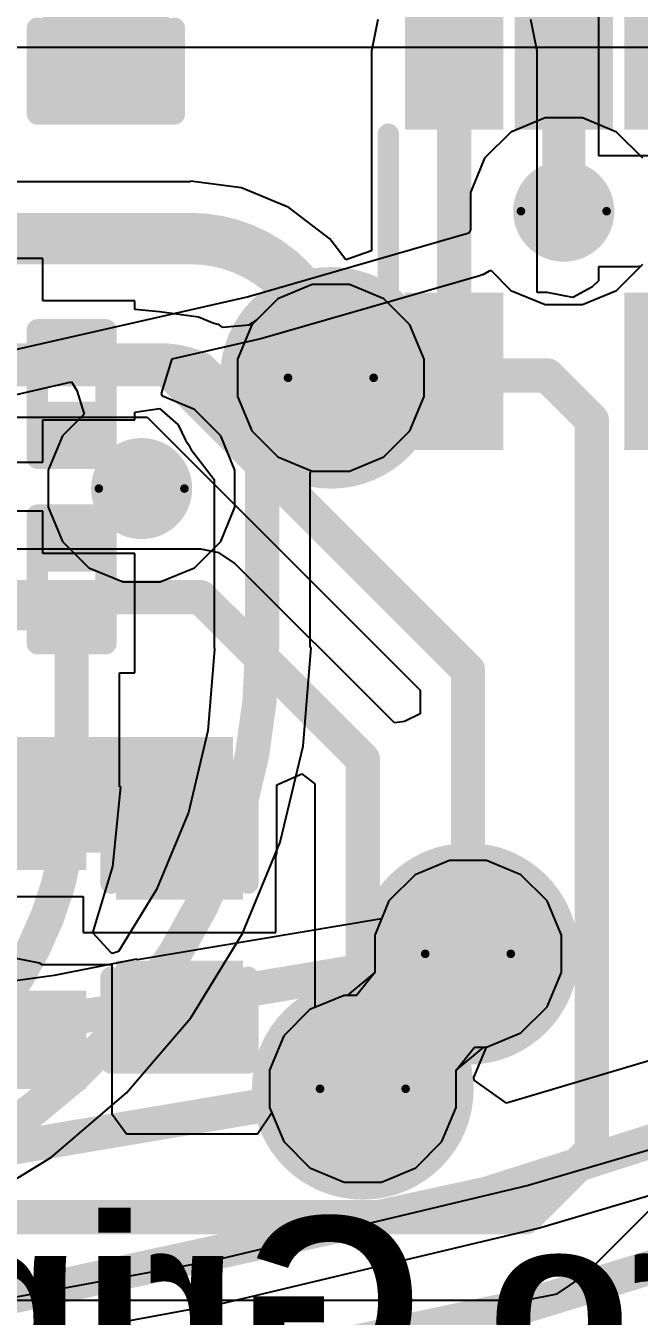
# Model space of a CAD drawing. Header units: inches. Extents: x -30 to 282, y -86 to 78.
# Drawn here: x 16.61 to 20.25, y -81.67 to -74.02 of the extents above; entities that cross this region are included whole.
import ezdxf

# ---------------------------------------------------------------- set-up
doc = ezdxf.new("R2010")
doc.units = ezdxf.units.IN
for name, color, linetype in [('Board Outline', 216, 'Continuous'), ('Bottom Layer', 5, 'Continuous'), ('Bottom Overlay', 54, 'Continuous'), ('Bottom Paste', 16, 'Continuous'), ('Bottom Solder', 6, 'Continuous'), ('Drill Drawing', 1, 'Continuous'), ('GND 01', 76, 'Continuous'), ('GND 02', 16, 'Continuous'), ('PWR', 156, 'Continuous'), ('SIG 01', 90, 'Continuous'), ('Top Layer', 1, 'Continuous'), ('Top Overlay', 2, 'Continuous'), ('Top Paste', 8, 'Continuous'), ('Top Solder', 216, 'Continuous'), ('Via Holes', 16, 'Continuous')]:
    doc.layers.add(name, color=color, linetype=linetype)
doc.styles.add('Arial_Bold', font='', dxfattribs={"height": 0.2})
doc.styles.get('Arial_Bold').set_extended_font_data('Arial', bold=True)

# ---------------------------------------------------------------- blocks, each defined once
blk = doc.blocks.new('SC_70_5_1')
at = {"layer": 'Top Layer'}
for points in [[(-1.315, 0.84), (-0.585, 0.84), (-0.585, 0.46), (-1.315, 0.46)], [(0.585, 0.84), (1.315, 0.84), (1.315, 0.46), (0.585, 0.46)], [(-1.315, 0.19), (-0.585, 0.19), (-0.585, -0.19), (-1.315, -0.19)], [(-1.315, -0.46), (-0.585, -0.46), (-0.585, -0.84), (-1.315, -0.84)], [(0.585, -0.46), (1.315, -0.46), (1.315, -0.84), (0.585, -0.84)]]:
    blk.add_hatch(color=1, dxfattribs=at).paths.add_polyline_path(points)
at = {"layer": 'Top Paste'}
for points in [[(-1.315, 0.84), (-0.585, 0.84), (-0.585, 0.46), (-1.315, 0.46)], [(0.585, 0.84), (1.315, 0.84), (1.315, 0.46), (0.585, 0.46)], [(-1.315, 0.19), (-0.585, 0.19), (-0.585, -0.19), (-1.315, -0.19)], [(-1.315, -0.46), (-0.585, -0.46), (-0.585, -0.84), (-1.315, -0.84)], [(0.585, -0.46), (1.315, -0.46), (1.315, -0.84), (0.585, -0.84)]]:
    blk.add_hatch(color=8, dxfattribs=at).paths.add_polyline_path(points)
at = {"layer": 'Top Solder'}
for points in [[(-1.4166, 0.9416), (-0.4834, 0.9416), (-0.4834, 0.3584), (-1.4166, 0.3584)], [(0.4834, 0.9416), (1.4166, 0.9416), (1.4166, 0.3584), (0.4834, 0.3584)], [(-1.4166, 0.2916), (-0.4834, 0.2916), (-0.4834, -0.2916), (-1.4166, -0.2916)], [(-1.4166, -0.3584), (-0.4834, -0.3584), (-0.4834, -0.9416), (-1.4166, -0.9416)], [(0.4834, -0.3584), (1.4166, -0.3584), (1.4166, -0.9416), (0.4834, -0.9416)]]:
    blk.add_hatch(color=216, dxfattribs=at).paths.add_polyline_path(points)
at = {"layer": 'Top Overlay', "const_width": 0.127}
for points in [[(0.4572, 1.0414), (-0.4572, 1.0414)], [(-1.5748, 0.5334), (-1.5748, 0.7874)], [(-1.4478, 0.6604), (-1.5748, 0.7874)], [(-1.5748, 0.5334), (-1.4478, 0.6604)], [(0.4572, -1.0414), (-0.4572, -1.0414)]]:
    blk.add_lwpolyline(points, dxfattribs=at)
at = {"layer": 'Top Overlay', "const_width": 0.0635}
for points in [[(-0.4889, 1.0414, 1), (-0.4254, 1.0414, 1)], [(0.4254, 1.0414, 1), (0.4889, 1.0414, 1)], [(-1.6065, 0.7874, 1), (-1.5431, 0.7874, 1)], [(-1.6065, 0.7874, 1), (-1.5431, 0.7874, 1)], [(-1.4795, 0.6604, 1), (-1.416, 0.6604, 1)], [(-1.4795, 0.6604, 1), (-1.416, 0.6604, 1)], [(-1.6066, 0.5334, 1), (-1.5431, 0.5334, 1)], [(-1.6066, 0.5334, 1), (-1.5431, 0.5334, 1)], [(-0.4889, -1.0414, 1), (-0.4254, -1.0414, 1)], [(0.4254, -1.0414, 1), (0.4889, -1.0414, 1)]]:
    blk.add_lwpolyline(points, format="xyb", close=True, dxfattribs=at)
blk = doc.blocks.new('DSN0603_2_B_58')
at = {"layer": 'Bottom Layer'}
for points in [[(-0.3, 0.12), (-0.1, 0.12), (-0.1, -0.12), (-0.3, -0.12)], [(0.1, 0.12), (0.3, 0.12), (0.3, -0.12), (0.1, -0.12)]]:
    blk.add_hatch(color=5, dxfattribs=at).paths.add_polyline_path(points)
at = {"layer": 'Bottom Paste'}
for points in [[(-0.3, 0.12), (-0.1, 0.12), (-0.1, -0.12), (-0.3, -0.12)], [(0.1, 0.12), (0.3, 0.12), (0.3, -0.12), (0.1, -0.12)]]:
    blk.add_hatch(color=16, dxfattribs=at).paths.add_polyline_path(points)
at = {"layer": 'Bottom Solder'}
for points in [[(-0.355, 0.175), (-0.045, 0.175), (-0.045, -0.175), (-0.355, -0.175)], [(0.045, 0.175), (0.355, 0.175), (0.355, -0.175), (0.045, -0.175)]]:
    blk.add_hatch(color=6, dxfattribs=at).paths.add_polyline_path(points)
at = {"layer": 'Bottom Overlay', "const_width": 0.127}
for points in [[(0.381, 0.2032), (-0.381, 0.2032)], [(-0.381, -0.2032), (-0.381, 0.2032)], [(0.381, -0.2032), (0.381, 0.2032)], [(0.381, -0.2032), (-0.381, -0.2032)]]:
    blk.add_lwpolyline(points, dxfattribs=at)
at = {"layer": 'Bottom Overlay', "const_width": 0.0635}
for points in [[(-0.4128, 0.2032, 1), (-0.3493, 0.2032, 1)], [(-0.4128, 0.2032, 1), (-0.3493, 0.2032, 1)], [(0.3492, 0.2032, 1), (0.4127, 0.2032, 1)], [(0.3492, 0.2032, 1), (0.4127, 0.2032, 1)], [(-0.4127, -0.2032, 1), (-0.3492, -0.2032, 1)], [(-0.4127, -0.2032, 1), (-0.3492, -0.2032, 1)], [(0.3493, -0.2032, 1), (0.4128, -0.2032, 1)], [(0.3493, -0.2032, 1), (0.4128, -0.2032, 1)]]:
    blk.add_lwpolyline(points, format="xyb", close=True, dxfattribs=at)
blk = doc.blocks.new('DSN0603_2_B_59')
at = {"layer": 'Bottom Layer'}
for points in [[(-0.3, 0.12), (-0.1, 0.12), (-0.1, -0.12), (-0.3, -0.12)], [(0.1, 0.12), (0.3, 0.12), (0.3, -0.12), (0.1, -0.12)]]:
    blk.add_hatch(color=5, dxfattribs=at).paths.add_polyline_path(points)
at = {"layer": 'Bottom Paste'}
for points in [[(-0.3, 0.12), (-0.1, 0.12), (-0.1, -0.12), (-0.3, -0.12)], [(0.1, 0.12), (0.3, 0.12), (0.3, -0.12), (0.1, -0.12)]]:
    blk.add_hatch(color=16, dxfattribs=at).paths.add_polyline_path(points)
at = {"layer": 'Bottom Solder'}
for points in [[(-0.355, 0.175), (-0.045, 0.175), (-0.045, -0.175), (-0.355, -0.175)], [(0.045, 0.175), (0.355, 0.175), (0.355, -0.175), (0.045, -0.175)]]:
    blk.add_hatch(color=6, dxfattribs=at).paths.add_polyline_path(points)
at = {"layer": 'Bottom Overlay', "const_width": 0.127}
for points in [[(-0.381, 0.2032), (0.381, 0.2032)], [(-0.381, 0.2032), (-0.381, -0.2032)], [(0.381, 0.2032), (0.381, -0.2032)], [(-0.381, -0.2032), (0.381, -0.2032)]]:
    blk.add_lwpolyline(points, dxfattribs=at)
at = {"layer": 'Bottom Overlay', "const_width": 0.0635}
for points in [[(-0.4128, 0.2032, 1), (-0.3493, 0.2032, 1)], [(-0.4128, 0.2032, 1), (-0.3493, 0.2032, 1)], [(0.3492, 0.2032, 1), (0.4127, 0.2032, 1)], [(0.3492, 0.2032, 1), (0.4127, 0.2032, 1)], [(-0.4127, -0.2032, 1), (-0.3492, -0.2032, 1)], [(-0.4127, -0.2032, 1), (-0.3492, -0.2032, 1)], [(0.3493, -0.2032, 1), (0.4128, -0.2032, 1)], [(0.3493, -0.2032, 1), (0.4128, -0.2032, 1)]]:
    blk.add_lwpolyline(points, format="xyb", close=True, dxfattribs=at)
blk = doc.blocks.new('SC_70_5_84')
at = {"layer": 'Top Layer'}
for points in [[(-1.315, 0.84), (-0.585, 0.84), (-0.585, 0.46), (-1.315, 0.46)], [(0.585, 0.84), (1.315, 0.84), (1.315, 0.46), (0.585, 0.46)], [(-1.315, 0.19), (-0.585, 0.19), (-0.585, -0.19), (-1.315, -0.19)], [(-1.315, -0.46), (-0.585, -0.46), (-0.585, -0.84), (-1.315, -0.84)], [(0.585, -0.46), (1.315, -0.46), (1.315, -0.84), (0.585, -0.84)]]:
    blk.add_hatch(color=1, dxfattribs=at).paths.add_polyline_path(points)
at = {"layer": 'Top Paste'}
for points in [[(-1.315, 0.84), (-0.585, 0.84), (-0.585, 0.46), (-1.315, 0.46)], [(0.585, 0.84), (1.315, 0.84), (1.315, 0.46), (0.585, 0.46)], [(-1.315, 0.19), (-0.585, 0.19), (-0.585, -0.19), (-1.315, -0.19)], [(-1.315, -0.46), (-0.585, -0.46), (-0.585, -0.84), (-1.315, -0.84)], [(0.585, -0.46), (1.315, -0.46), (1.315, -0.84), (0.585, -0.84)]]:
    blk.add_hatch(color=8, dxfattribs=at).paths.add_polyline_path(points)
at = {"layer": 'Top Solder'}
for points in [[(-1.4166, 0.9416), (-0.4834, 0.9416), (-0.4834, 0.3584), (-1.4166, 0.3584)], [(0.4834, 0.9416), (1.4166, 0.9416), (1.4166, 0.3584), (0.4834, 0.3584)], [(-1.4166, 0.2916), (-0.4834, 0.2916), (-0.4834, -0.2916), (-1.4166, -0.2916)], [(-1.4166, -0.3584), (-0.4834, -0.3584), (-0.4834, -0.9416), (-1.4166, -0.9416)], [(0.4834, -0.3584), (1.4166, -0.3584), (1.4166, -0.9416), (0.4834, -0.9416)]]:
    blk.add_hatch(color=216, dxfattribs=at).paths.add_polyline_path(points)
at = {"layer": 'Top Overlay', "const_width": 0.127}
for points in [[(-0.4572, 1.0414), (0.4572, 1.0414)], [(-1.5748, 0.5334), (-1.5748, 0.7874)], [(-1.5748, 0.7874), (-1.4478, 0.6604)], [(-1.5748, 0.5334), (-1.4478, 0.6604)], [(-0.4572, -1.0414), (0.4572, -1.0414)]]:
    blk.add_lwpolyline(points, dxfattribs=at)
at = {"layer": 'Top Overlay', "const_width": 0.0635}
for points in [[(-0.4889, 1.0414, 1), (-0.4254, 1.0414, 1)], [(0.4254, 1.0414, 1), (0.4889, 1.0414, 1)], [(-1.6065, 0.7874, 1), (-1.5431, 0.7874, 1)], [(-1.6065, 0.7874, 1), (-1.5431, 0.7874, 1)], [(-1.4795, 0.6604, 1), (-1.4161, 0.6604, 1)], [(-1.4795, 0.6604, 1), (-1.4161, 0.6604, 1)], [(-1.6065, 0.5334, 1), (-1.5431, 0.5334, 1)], [(-1.6065, 0.5334, 1), (-1.5431, 0.5334, 1)], [(-0.4889, -1.0414, 1), (-0.4254, -1.0414, 1)], [(0.4254, -1.0414, 1), (0.4889, -1.0414, 1)]]:
    blk.add_lwpolyline(points, format="xyb", close=True, dxfattribs=at)
blk = doc.blocks.new('C___0402_B_130')
at = {"layer": 'Bottom Layer'}
for points in [[(-0.2413, 0.3175), (-0.2413, -0.3175), (-0.6985, -0.3175), (-0.6985, 0.3175)], [(0.6985, 0.3175), (0.6985, -0.3175), (0.2413, -0.3175), (0.2413, 0.3175)]]:
    blk.add_hatch(color=5, dxfattribs=at).paths.add_polyline_path(points)
at = {"layer": 'Bottom Paste'}
for points in [[(-0.2413, 0.3175), (-0.2413, -0.3175), (-0.6985, -0.3175), (-0.6985, 0.3175)], [(0.6985, 0.3175), (0.6985, -0.3175), (0.2413, -0.3175), (0.2413, 0.3175)]]:
    blk.add_hatch(color=16, dxfattribs=at).paths.add_polyline_path(points)
at = {"layer": 'Bottom Solder'}
for points in [[(-0.1813, 0.3775), (-0.1813, -0.3775), (-0.7585, -0.3775), (-0.7585, 0.3775)], [(0.7585, 0.3775), (0.7585, -0.3775), (0.1813, -0.3775), (0.1813, 0.3775)]]:
    blk.add_hatch(color=6, dxfattribs=at).paths.add_polyline_path(points)
at = {"layer": 'Bottom Overlay', "const_width": 0.127}
for points in [[(-0.2794, 0.4064), (-0.7874, 0.4064)], [(-0.7874, 0.4064), (-0.7874, -0.4064)], [(0.2794, 0.4064), (0.7874, 0.4064)], [(0.7874, 0.4064), (0.7874, -0.4064)], [(-0.7874, -0.4064), (-0.2794, -0.4064)], [(0.7874, -0.4064), (0.2794, -0.4064)]]:
    blk.add_lwpolyline(points, dxfattribs=at)
at = {"layer": 'Bottom Overlay', "const_width": 0.0635}
for points in [[(-0.8191, 0.4064, 1), (-0.7556, 0.4064, 1)], [(-0.8191, 0.4064, 1), (-0.7556, 0.4064, 1)], [(-0.3111, 0.4064, 1), (-0.2476, 0.4064, 1)], [(0.2477, 0.4064, 1), (0.3111, 0.4064, 1)], [(0.7556, 0.4064, 1), (0.8191, 0.4064, 1)], [(0.7556, 0.4064, 1), (0.8191, 0.4064, 1)], [(-0.8191, -0.4064, 1), (-0.7556, -0.4064, 1)], [(-0.8191, -0.4064, 1), (-0.7556, -0.4064, 1)], [(-0.3111, -0.4064, 1), (-0.2477, -0.4064, 1)], [(0.2476, -0.4064, 1), (0.3111, -0.4064, 1)], [(0.7556, -0.4064, 1), (0.8191, -0.4064, 1)], [(0.7556, -0.4064, 1), (0.8191, -0.4064, 1)]]:
    blk.add_lwpolyline(points, format="xyb", close=True, dxfattribs=at)
blk = doc.blocks.new('C___0402_145')
at = {"layer": 'Top Layer'}
for points in [[(-0.6985, -0.3175), (-0.6985, 0.3175), (-0.2413, 0.3175), (-0.2413, -0.3175)], [(0.2413, -0.3175), (0.2413, 0.3175), (0.6985, 0.3175), (0.6985, -0.3175)]]:
    blk.add_hatch(color=1, dxfattribs=at).paths.add_polyline_path(points)
at = {"layer": 'Top Paste'}
for points in [[(-0.6985, -0.3175), (-0.6985, 0.3175), (-0.2413, 0.3175), (-0.2413, -0.3175)], [(0.2413, -0.3175), (0.2413, 0.3175), (0.6985, 0.3175), (0.6985, -0.3175)]]:
    blk.add_hatch(color=8, dxfattribs=at).paths.add_polyline_path(points)
at = {"layer": 'Top Solder'}
for points in [[(-0.7585, -0.3775), (-0.7585, 0.3775), (-0.1813, 0.3775), (-0.1813, -0.3775)], [(0.1813, -0.3775), (0.1813, 0.3775), (0.7585, 0.3775), (0.7585, -0.3775)]]:
    blk.add_hatch(color=216, dxfattribs=at).paths.add_polyline_path(points)
at = {"layer": 'Top Overlay', "const_width": 0.127}
for points in [[(-0.7874, -0.4064), (-0.7874, 0.4064)], [(-0.2794, 0.4064), (-0.7874, 0.4064)], [(0.7874, 0.4064), (0.2794, 0.4064)], [(0.7874, -0.4064), (0.7874, 0.4064)], [(-0.2794, -0.4064), (-0.7874, -0.4064)], [(0.7874, -0.4064), (0.2794, -0.4064)]]:
    blk.add_lwpolyline(points, dxfattribs=at)
at = {"layer": 'Top Overlay', "const_width": 0.0635}
for points in [[(-0.8191, 0.4064, 1), (-0.7556, 0.4064, 1)], [(-0.8191, 0.4064, 1), (-0.7556, 0.4064, 1)], [(-0.3111, 0.4064, 1), (-0.2477, 0.4064, 1)], [(0.2476, 0.4064, 1), (0.3111, 0.4064, 1)], [(0.7557, 0.4064, 1), (0.8192, 0.4064, 1)], [(0.7557, 0.4064, 1), (0.8192, 0.4064, 1)], [(-0.8192, -0.4064, 1), (-0.7557, -0.4064, 1)], [(-0.8192, -0.4064, 1), (-0.7557, -0.4064, 1)], [(-0.3111, -0.4064, 1), (-0.2476, -0.4064, 1)], [(0.2477, -0.4064, 1), (0.3111, -0.4064, 1)], [(0.7556, -0.4064, 1), (0.8191, -0.4064, 1)], [(0.7556, -0.4064, 1), (0.8191, -0.4064, 1)]]:
    blk.add_lwpolyline(points, format="xyb", close=True, dxfattribs=at)

msp = doc.modelspace()

# ---------------------------------------------------------------- hatches: boundary and pattern name
at = {"layer": 'Bottom Layer'}
h = msp.add_hatch(color=5, dxfattribs=at)
edge = h.paths.add_edge_path()
edge.add_arc((19.8063, -75.1153), 0.3, 0, 360)
h = msp.add_hatch(color=5, dxfattribs=at)
edge = h.paths.add_edge_path()
edge.add_arc((18.4238, -76.1042), 0.3, 0, 360)
h = msp.add_hatch(color=5, dxfattribs=at)
edge = h.paths.add_edge_path()
edge.add_arc((17.3007, -76.7615), 0.3, 0, 360)
h = msp.add_hatch(color=5, dxfattribs=at)
edge = h.paths.add_edge_path()
edge.add_arc((19.2379, -79.5228), 0.3, 0, 360)
h = msp.add_hatch(color=5, dxfattribs=at)
edge = h.paths.add_edge_path()
edge.add_arc((18.6137, -80.3237), 0.3, 0, 360)
at = {"layer": 'GND 01'}
h = msp.add_hatch(color=76, dxfattribs=at)
edge = h.paths.add_edge_path()
edge.add_arc((18.4238, -76.1042), 0.658, 0, 360)
h = msp.add_hatch(color=76, dxfattribs=at)
edge = h.paths.add_edge_path()
edge.add_arc((19.2379, -79.5228), 0.658, 0, 360)
h = msp.add_hatch(color=76, dxfattribs=at)
edge = h.paths.add_edge_path()
edge.add_arc((18.6137, -80.3237), 0.658, 0, 360)
at = {"layer": 'GND 02'}
h = msp.add_hatch(color=16, dxfattribs=at)
edge = h.paths.add_edge_path()
edge.add_arc((18.4238, -76.1042), 0.658, 0, 360)
h = msp.add_hatch(color=16, dxfattribs=at)
edge = h.paths.add_edge_path()
edge.add_arc((19.2379, -79.5228), 0.658, 0, 360)
h = msp.add_hatch(color=16, dxfattribs=at)
edge = h.paths.add_edge_path()
edge.add_arc((18.6137, -80.3237), 0.658, 0, 360)
at = {"layer": 'PWR'}
h = msp.add_hatch(color=156, dxfattribs=at)
edge = h.paths.add_edge_path()
edge.add_arc((19.8063, -75.1153), 0.3, 0, 360)
h = msp.add_hatch(color=156, dxfattribs=at)
edge = h.paths.add_edge_path()
edge.add_arc((18.4238, -76.1042), 0.3, 0, 360)
h = msp.add_hatch(color=156, dxfattribs=at)
edge = h.paths.add_edge_path()
edge.add_arc((17.3007, -76.7615), 0.3, 0, 360)
h = msp.add_hatch(color=156, dxfattribs=at)
edge = h.paths.add_edge_path()
edge.add_arc((19.2379, -79.5228), 0.3, 0, 360)
h = msp.add_hatch(color=156, dxfattribs=at)
edge = h.paths.add_edge_path()
edge.add_arc((18.6137, -80.3237), 0.3, 0, 360)
at = {"layer": 'SIG 01'}
h = msp.add_hatch(color=90, dxfattribs=at)
edge = h.paths.add_edge_path()
edge.add_arc((19.8063, -75.1153), 0.3, 0, 360)
h = msp.add_hatch(color=90, dxfattribs=at)
edge = h.paths.add_edge_path()
edge.add_arc((18.4238, -76.1042), 0.3, 0, 360)
h = msp.add_hatch(color=90, dxfattribs=at)
edge = h.paths.add_edge_path()
edge.add_arc((17.3007, -76.7615), 0.3, 0, 360)
h = msp.add_hatch(color=90, dxfattribs=at)
edge = h.paths.add_edge_path()
edge.add_arc((19.2379, -79.5228), 0.3, 0, 360)
h = msp.add_hatch(color=90, dxfattribs=at)
edge = h.paths.add_edge_path()
edge.add_arc((18.6137, -80.3237), 0.3, 0, 360)
at = {"layer": 'Top Layer'}
h = msp.add_hatch(color=1, dxfattribs=at)
edge = h.paths.add_edge_path()
edge.add_arc((19.8063, -75.1153), 0.3, 0, 360)
h = msp.add_hatch(color=1, dxfattribs=at)
edge = h.paths.add_edge_path()
edge.add_arc((18.4238, -76.1042), 0.3, 0, 360)
h = msp.add_hatch(color=1, dxfattribs=at)
edge = h.paths.add_edge_path()
edge.add_arc((17.3007, -76.7615), 0.3, 0, 360)
for points in [[(15.4139, -78.9129), (17.8433, -78.9129), (17.8433, -78.2353), (15.4139, -78.2353)], [(16.1415, -78.9228), (17.8433, -78.9228), (17.8433, -78.4925), (16.1415, -78.4925)]]:
    msp.add_hatch(color=1, dxfattribs=at).paths.add_polyline_path(points)
h = msp.add_hatch(color=1, dxfattribs=at)
edge = h.paths.add_edge_path()
edge.add_arc((19.2379, -79.5228), 0.3, 0, 360)
h = msp.add_hatch(color=1, dxfattribs=at)
edge = h.paths.add_edge_path()
edge.add_arc((18.6137, -80.3237), 0.3, 0, 360)
at = {"layer": 'Via Holes'}
h = msp.add_hatch(color=7, dxfattribs=at)
edge = h.paths.add_edge_path()
edge.add_arc((19.8063, -75.1153), 0.15, 0, 360)
h = msp.add_hatch(color=7, dxfattribs=at)
edge = h.paths.add_edge_path()
edge.add_arc((18.4238, -76.1042), 0.15, 0, 360)
h = msp.add_hatch(color=7, dxfattribs=at)
edge = h.paths.add_edge_path()
edge.add_arc((17.3007, -76.7615), 0.15, 0, 360)
h = msp.add_hatch(color=7, dxfattribs=at)
edge = h.paths.add_edge_path()
edge.add_arc((19.2379, -79.5228), 0.15, 0, 360)
h = msp.add_hatch(color=7, dxfattribs=at)
edge = h.paths.add_edge_path()
edge.add_arc((18.6137, -80.3237), 0.15, 0, 360)

# ---------------------------------------------------------------- linework, layer by layer
at = {"layer": 'Board Outline', "const_width": 0.254}
msp.add_lwpolyline([(37.4947, -16.4465, -2.502525), (-17.2929, -16.4465)], format="xyb", dxfattribs=at)
at = {"layer": 'Bottom Layer'}
for p, q in [((16.7148, -75.3964), (12.2068, -75.3964)), ((16.7148, -75.6464), (16.7148, -75.3964)), ((18.3136, -75.5502), (18.1099, -75.6345)), ((18.5339, -75.5502), (18.3136, -75.5502)), ((18.7376, -75.6345), (18.5339, -75.5502)), ((17.2595, -75.6464), (16.7148, -75.6464)), ((17.2595, -75.6995), (17.2595, -75.6464)), ((18.1099, -75.6345), (17.9801, -75.7643)), ((18.8934, -75.7903), (18.7376, -75.6345)), ((17.4062, -75.7133), (17.2595, -75.6995)), ((17.6382, -75.7438), (17.4062, -75.7133)), ((17.4062, -75.7133), (17.4062, -75.7133)), ((17.7296, -75.7817), (17.6382, -75.7438)), ((17.7568, -75.7871), (17.7296, -75.7817)), ((17.7607, -75.7897), (17.7568, -75.7871)), ((17.7832, -75.8047), (17.7607, -75.7897)), ((17.9377, -75.7917), (17.7832, -75.8047)), ((17.9801, -75.7643), (17.9377, -75.7917)), ((18.9777, -75.994), (18.8934, -75.7903)), ((18.9777, -76.2143), (18.9777, -75.994)), ((18.8934, -76.418), (18.9777, -76.2143)), ((16.7148, -76.6044), (16.7148, -76.3544)), ((16.7148, -76.3544), (17.2595, -76.3544)), ((17.2595, -76.3079), (17.4062, -76.2862)), ((17.2595, -76.3544), (17.2595, -76.3079)), ((17.4062, -76.2862), (17.5184, -76.3832)), ((17.5184, -76.3832), (17.5602, -76.4739)), ((18.7376, -76.5738), (18.8934, -76.418)), ((17.5602, -76.4739), (17.5791, -76.4998)), ((17.5791, -76.4998), (17.5933, -76.5286)), ((17.5933, -76.5286), (17.7306, -76.7067)), ((18.5339, -76.6581), (18.7376, -76.5738)), ((12.2068, -76.6044), (16.7148, -76.6044)), ((18.3003, -76.667), (18.3136, -76.6581)), ((18.3136, -76.6581), (18.5339, -76.6581)), ((17.7306, -76.7067), (17.7306, -77.705)), ((18.3003, -77.705), (18.3003, -76.667)), ((16.7148, -76.8965), (12.2068, -76.8965)), ((16.7148, -77.1465), (16.7148, -76.8965)), ((17.2595, -77.1465), (16.7148, -77.1465)), ((17.2595, -77.8545), (17.2595, -77.1465)), ((17.7324, -77.7141), (17.6941, -78.2002)), ((17.7306, -77.705), (17.7324, -77.7141)), ((18.2603, -78.2898), (18.3064, -77.705)), ((18.3064, -77.705), (18.3003, -77.705)), ((17.1703, -78.5308), (17.1703, -77.8545)), ((17.1703, -77.8545), (17.2595, -77.8545)), ((17.6941, -78.2002), (17.5782, -78.6831)), ((18.1234, -78.8603), (18.2603, -78.2898)), ((17.1299, -79.0048), (17.1766, -78.5308)), ((17.1766, -78.5308), (17.1703, -78.5308)), ((17.5782, -78.6831), (17.3881, -79.142)), ((17.8989, -79.4022), (18.1234, -78.8603)), ((17.0103, -79.399), (17.1299, -79.0048)), ((19.1277, -78.9688), (18.9241, -79.0532)), ((19.3481, -78.9688), (19.1277, -78.9688)), ((19.5517, -79.0532), (19.3481, -78.9688)), ((18.9241, -79.0532), (18.7682, -79.209)), ((19.7076, -79.209), (19.5517, -79.0532)), ((17.3881, -79.142), (17.1638, -79.5081)), ((18.7682, -79.209), (18.6839, -79.4126)), ((19.7919, -79.4126), (19.7076, -79.209)), ((17.1193, -79.5169), (17.0103, -79.399)), ((17.5924, -79.9024), (17.8989, -79.4022)), ((18.6839, -79.4126), (18.6839, -79.633)), ((19.7919, -79.633), (19.7919, -79.4126)), ((17.1272, -79.5204), (17.1193, -79.5169)), ((17.1638, -79.5081), (17.1272, -79.5204)), ((18.6839, -79.633), (18.5756, -79.7697)), ((19.7076, -79.8366), (19.7919, -79.633)), ((18.5035, -79.7697), (18.2999, -79.8541)), ((18.5756, -79.7697), (18.5035, -79.7697)), ((18.2999, -79.8541), (18.1441, -80.0099)), ((19.5517, -79.9925), (19.7076, -79.8366)), ((17.2114, -80.3485), (17.5924, -79.9024)), ((18.1441, -80.0099), (18.0597, -80.2135)), ((19.3481, -80.0768), (19.5517, -79.9925)), ((19.1677, -80.2135), (19.2761, -80.0768)), ((19.2761, -80.0768), (19.3481, -80.0768)), ((18.0597, -80.2135), (18.0597, -80.4339)), ((19.1677, -80.4339), (19.1677, -80.2135)), ((16.7653, -80.7295), (17.2114, -80.3485)), ((21.442, -80.3545), (19.5958, -80.8982)), ((18.0597, -80.4339), (18.1441, -80.6375)), ((19.0834, -80.6375), (19.1677, -80.4339)), ((18.1441, -80.6375), (18.2999, -80.7934)), ((18.9275, -80.7934), (19.0834, -80.6375)), ((19.6624, -81.1485), (21.5216, -80.601)), ((16.2651, -81.036), (16.7653, -80.7295)), ((18.2999, -80.7934), (18.5035, -80.8777)), ((18.7239, -80.8777), (18.9275, -80.7934)), ((19.5958, -80.8982), (17.7237, -81.3449)), ((18.5035, -80.8777), (18.7239, -80.8777)), ((17.7772, -81.5983), (19.6624, -81.1485)), ((17.7237, -81.3449), (15.8308, -81.6933)), ((15.8711, -81.9492), (17.7772, -81.5983))]:
    msp.add_line(p, q, dxfattribs=at)
at = {"layer": 'Bottom Layer', "const_width": 0.2032}
for points in [[(14.4608, -76.0004), (16.8855, -76.0004)], [(16.8855, -76.0004), (17.4062, -76.0004)], [(17.6478, -76.0503), (17.6781, -76.0807)], [(17.6781, -76.0807), (17.7052, -76.1077)], [(17.7052, -76.1077), (17.819, -76.3547)], [(17.819, -76.3547), (18.0155, -76.6096)], [(18.0155, -77.705), (18.0155, -76.6096)], [(14.4608, -77.5005), (16.8855, -77.5005)], [(16.8855, -78.5308), (16.8855, -77.5005)]]:
    msp.add_lwpolyline(points, dxfattribs=at)
at = {"layer": 'Bottom Layer', "const_width": 0.1016}
for points in [[(16.8347, -76.0004, 1), (16.9363, -76.0004, 1)], [(16.8347, -76.0004, 1), (16.9363, -76.0004, 1)], [(17.3554, -76.0004, 1), (17.457, -76.0004, 1)], [(17.3554, -76.0004, 1), (17.457, -76.0004, 1)], [(17.597, -76.0503, 1), (17.6986, -76.0503, 1)], [(17.597, -76.0503, 1), (17.6986, -76.0503, 1)], [(17.6273, -76.0807, 1), (17.7289, -76.0807, 1)], [(17.6273, -76.0807, 1), (17.7289, -76.0807, 1)], [(17.6273, -76.0807, 1), (17.7289, -76.0807, 1)], [(17.6273, -76.0807, 1), (17.7289, -76.0807, 1)], [(17.6544, -76.1077, 1), (17.756, -76.1077, 1)], [(17.6544, -76.1077, 1), (17.756, -76.1077, 1)], [(17.7682, -76.3547, 1), (17.8698, -76.3547, 1)], [(17.7682, -76.3547, 1), (17.8698, -76.3547, 1)], [(17.9647, -76.6096, 1), (18.0663, -76.6096, 1)], [(17.9647, -76.6096, 1), (18.0663, -76.6096, 1)], [(16.8347, -77.5005, 1), (16.9363, -77.5005, 1)], [(16.8347, -77.5005, 1), (16.9363, -77.5005, 1)], [(17.9647, -77.705, 1), (18.0663, -77.705, 1)], [(17.9647, -77.705, 1), (18.0663, -77.705, 1)], [(16.8347, -78.5308, 1), (16.9363, -78.5308, 1)], [(16.8347, -78.5308, 1), (16.9363, -78.5308, 1)]]:
    msp.add_lwpolyline(points, format="xyb", close=True, dxfattribs=at)
at = {"layer": 'Bottom Layer', "const_width": 0.2032}
for points in [[(17.4062, -76.0004, -0.102282), (17.6478, -76.0503)], [(17.6781, -76.0807, -0.000018), (17.6781, -76.0807)], [(18.0155, -77.705, -0.414214), (14.5679, -81.1525)], [(16.8855, -78.5308, -0.414214), (14.747, -80.6693)]]:
    msp.add_lwpolyline(points, format="xyb", dxfattribs=at)
at = {"layer": 'Drill Drawing'}
for points, const_width in [([(20.0603, -75.1153, 1), (19.5523, -75.1153, 1)], 0.0508), ([(19.5396, -75.1153, 1), (19.565, -75.1153, 1)], 0.0254), ([(20.0476, -75.1153, 1), (20.073, -75.1153, 1)], 0.0254), ([(18.6778, -76.1042, 1), (18.1698, -76.1042, 1)], 0.0508), ([(18.1571, -76.1042, 1), (18.1825, -76.1042, 1)], 0.0254), ([(18.6651, -76.1042, 1), (18.6905, -76.1042, 1)], 0.0254), ([(17.5547, -76.7615, 1), (17.0467, -76.7615, 1)], 0.0508), ([(17.034, -76.7615, 1), (17.0594, -76.7615, 1)], 0.0254), ([(17.542, -76.7615, 1), (17.5674, -76.7615, 1)], 0.0254), ([(19.4919, -79.5228, 1), (18.9839, -79.5228, 1)], 0.0508), ([(18.9712, -79.5228, 1), (18.9966, -79.5228, 1)], 0.0254), ([(19.4792, -79.5228, 1), (19.5046, -79.5228, 1)], 0.0254), ([(18.8677, -80.3237, 1), (18.3597, -80.3237, 1)], 0.0508), ([(18.347, -80.3237, 1), (18.3724, -80.3237, 1)], 0.0254), ([(18.855, -80.3237, 1), (18.8804, -80.3237, 1)], 0.0254)]:
    msp.add_lwpolyline(points, format="xyb", close=True, dxfattribs=dict(at, const_width=const_width))
at = {"layer": 'PWR'}
for p, q in [((19.6961, -74.5613), (19.4925, -74.6457)), ((19.9165, -74.5613), (19.6961, -74.5613)), ((20.1201, -74.6457), (19.9165, -74.5613)), ((19.4925, -74.6457), (19.3367, -74.8015)), ((20.276, -74.8015), (20.1201, -74.6457)), ((19.3367, -74.8015), (19.2523, -75.0051)), ((19.2523, -75.0051), (19.2523, -75.2255)), ((19.2424, -75.2461), (17.9356, -75.6226)), ((19.2523, -75.2255), (19.2424, -75.2461)), ((20.1201, -75.585), (20.276, -75.4291)), ((18.0073, -75.8714), (19.3141, -75.4949)), ((19.3141, -75.4949), (19.3207, -75.4915)), ((19.3207, -75.4915), (19.328, -75.4905)), ((19.328, -75.4905), (19.3654, -75.4685)), ((19.3654, -75.4685), (19.3724, -75.4648)), ((19.3724, -75.4648), (19.4925, -75.585)), ((19.4925, -75.585), (19.6961, -75.6693)), ((19.9165, -75.6693), (20.1201, -75.585)), ((17.9356, -75.6226), (16.2203, -76.0141)), ((19.6961, -75.6693), (19.9165, -75.6693)), ((17.4822, -75.9917), (17.9932, -75.8751)), ((17.9932, -75.8751), (17.9999, -75.872)), ((17.9999, -75.872), (18.0073, -75.8714)), ((17.4194, -76.1976), (17.4822, -75.9917)), ((16.2779, -76.2666), (16.8854, -76.1279)), ((16.8854, -76.1279), (16.9168, -76.1786)), ((16.9168, -76.1786), (16.9593, -76.3195)), ((17.4248, -76.2132), (17.4194, -76.1976)), ((17.6146, -76.2918), (17.4248, -76.2132)), ((16.9593, -76.3195), (16.8311, -76.4477)), ((17.7704, -76.4477), (17.6146, -76.2918)), ((16.8311, -76.4477), (16.7467, -76.6513)), ((17.8547, -76.6513), (17.7704, -76.4477)), ((16.7467, -76.6513), (16.7467, -76.8717)), ((17.8547, -76.8717), (17.8547, -76.6513)), ((16.7467, -76.8717), (16.8311, -77.0753)), ((17.7704, -77.0753), (17.8547, -76.8717)), ((16.8311, -77.0753), (16.9869, -77.2312)), ((17.6146, -77.2312), (17.7704, -77.0753)), ((16.9869, -77.2312), (17.1905, -77.3155)), ((17.4109, -77.3155), (17.6146, -77.2312)), ((17.1905, -77.3155), (17.4109, -77.3155)), ((19.1277, -78.9688), (18.9241, -79.0532)), ((19.3481, -78.9688), (19.1277, -78.9688)), ((19.5517, -79.0532), (19.3481, -78.9688)), ((18.9241, -79.0532), (18.7682, -79.209)), ((19.7076, -79.209), (19.5517, -79.0532)), ((18.7682, -79.209), (18.6839, -79.4126)), ((19.7919, -79.4126), (19.7076, -79.209)), ((18.6839, -79.4126), (18.6839, -79.633)), ((19.7919, -79.633), (19.7919, -79.4126)), ((18.6839, -79.633), (18.5206, -79.7697)), ((19.7076, -79.8366), (19.7919, -79.633)), ((18.5035, -79.7697), (18.2999, -79.8541)), ((18.5206, -79.7697), (18.5035, -79.7697)), ((18.2999, -79.8541), (18.1441, -80.0099)), ((19.5517, -79.9925), (19.7076, -79.8366)), ((18.1441, -80.0099), (18.0597, -80.2135)), ((19.3481, -80.0768), (19.5517, -79.9925)), ((19.1677, -80.2135), (19.331, -80.0768)), ((19.331, -80.0768), (19.3481, -80.0768)), ((18.0597, -80.2135), (18.0597, -80.4339)), ((19.1677, -80.4339), (19.1677, -80.2135)), ((18.0597, -80.4339), (18.1441, -80.6375)), ((19.0834, -80.6375), (19.1677, -80.4339)), ((18.1441, -80.6375), (18.2999, -80.7934)), ((18.9275, -80.7934), (19.0834, -80.6375)), ((18.2999, -80.7934), (18.5035, -80.8777)), ((18.7239, -80.8777), (18.9275, -80.7934)), ((18.5035, -80.8777), (18.7239, -80.8777))]:
    msp.add_line(p, q, dxfattribs=at)
at = {"layer": 'SIG 01'}
for p, q in [((8.7521, -74.1413), (25.6869, -74.1413)), ((18.3136, -75.5502), (18.1099, -75.6345)), ((18.5339, -75.5502), (18.3136, -75.5502)), ((18.7376, -75.6345), (18.5339, -75.5502)), ((18.1099, -75.6345), (17.9541, -75.7903)), ((18.8934, -75.7903), (18.7376, -75.6345)), ((17.9541, -75.7903), (17.8698, -75.994)), ((18.9777, -75.994), (18.8934, -75.7903)), ((17.8698, -75.994), (17.8698, -76.2143)), ((18.9777, -76.2143), (18.9777, -75.994)), ((17.8698, -76.2143), (17.9541, -76.418)), ((18.8934, -76.418), (18.9777, -76.2143)), ((17.9541, -76.418), (18.1099, -76.5738)), ((18.7376, -76.5738), (18.8934, -76.418)), ((18.1099, -76.5738), (18.3136, -76.6581)), ((18.5339, -76.6581), (18.7376, -76.5738)), ((18.3136, -76.6581), (18.5339, -76.6581)), ((19.1277, -78.9688), (18.9241, -79.0532)), ((19.3481, -78.9688), (19.1277, -78.9688)), ((19.5517, -79.0532), (19.3481, -78.9688)), ((18.9241, -79.0532), (18.7682, -79.209)), ((19.7076, -79.209), (19.5517, -79.0532)), ((18.7682, -79.209), (18.7244, -79.3148)), ((19.7919, -79.4126), (19.7076, -79.209)), ((18.7244, -79.3148), (17.2764, -79.5582)), ((19.7919, -79.633), (19.7919, -79.4126)), ((17.27, -79.5536), (16.7821, -79.6507)), ((17.2702, -79.5547), (17.27, -79.5536)), ((17.2764, -79.5582), (17.2702, -79.5547)), ((19.7076, -79.8366), (19.7919, -79.633)), ((16.7821, -79.6507), (15.1979, -79.8743)), ((19.5517, -79.9925), (19.7076, -79.8366)), ((19.3481, -80.0768), (19.5517, -79.9925)), ((20.9811, -79.9602), (19.4668, -80.4087)), ((19.2731, -80.256), (19.3481, -80.0768)), ((19.2741, -80.2732), (19.2731, -80.256)), ((19.4668, -80.4087), (19.2741, -80.2732))]:
    msp.add_line(p, q, dxfattribs=at)
at = {"layer": 'SIG 01', "const_width": 0.2032}
for points in [[(49.1943, -40.3772, -0.547166), (-1.847, -82.8228)], [(48.7738, -41.3414, -0.533794), (-1.0139, -82.5286)], [(31.3313, -75.1197, -0.193935), (6.0625, -81.8723)], [(31.5679, -76.0513, -0.229769), (-0.1009, -81.2704)], [(17.3236, -79.8391, -0.103962), (5.4764, -79.5851)], [(18.6289, -80.3198, -0.06035), (10.9157, -80.9911)]]:
    msp.add_lwpolyline(points, format="xyb", dxfattribs=at)
for points in [[(19.1305, -79.4974), (19.2379, -79.4974)], [(19.1367, -79.5344), (19.2412, -79.5168)], [(17.3236, -79.8391), (19.1367, -79.5344)]]:
    msp.add_lwpolyline(points, dxfattribs=at)
at = {"layer": 'SIG 01', "const_width": 0.1016}
for points in [[(19.0797, -79.4974, 1), (19.1813, -79.4974, 1)], [(19.1871, -79.4974, 1), (19.2887, -79.4974, 1)], [(19.1904, -79.5168, 1), (19.292, -79.5168, 1)], [(19.0859, -79.5344, 1), (19.1875, -79.5344, 1)], [(19.0859, -79.5344, 1), (19.1875, -79.5344, 1)], [(17.2728, -79.8391, 1), (17.3744, -79.8391, 1)], [(17.2728, -79.8391, 1), (17.3744, -79.8391, 1)], [(18.5781, -80.3198, 1), (18.6797, -80.3198, 1)]]:
    msp.add_lwpolyline(points, format="xyb", close=True, dxfattribs=at)
at = {"layer": 'Top Layer'}
for p, q in [((20.0123, -73.5463), (20.0123, -74.7843)), ((18.7017, -73.977), (18.6643, -74.1653)), ((19.6484, -74.1653), (19.6109, -73.977)), ((18.6643, -74.1653), (18.6643, -75.3514)), ((19.6484, -75.5978), (19.6484, -74.1653)), ((20.0123, -74.7843), (20.9003, -74.7843)), ((17.5918, -74.941), (14.4296, -74.941)), ((17.8937, -74.9772), (17.5918, -74.9375)), ((17.5918, -74.9375), (17.5918, -74.941)), ((18.1751, -75.0938), (17.8937, -74.9772)), ((18.4168, -75.2792), (18.1751, -75.0938)), ((18.5119, -75.4031), (18.4168, -75.2792)), ((18.6643, -75.3514), (18.5119, -75.4031)), ((20.2413, -75.4463), (20.0123, -75.4463)), ((20.0123, -75.4463), (20.0123, -75.5295)), ((20.2663, -75.4413), (20.2413, -75.4463)), ((19.9732, -75.5652), (19.8599, -75.628)), ((20.0123, -75.5295), (19.9732, -75.5652)), ((19.708, -75.5978), (19.6484, -75.5978)), ((19.8599, -75.628), (19.708, -75.5978)), ((14.2628, -76.3381), (17.3336, -76.3381)), ((17.3336, -76.3381), (18.953, -77.9575)), ((17.6513, -77.1215), (14.2628, -77.1215)), ((17.7604, -77.1432), (17.6513, -77.1215)), ((17.6513, -77.1215), (17.6513, -77.1215)), ((17.8528, -77.205), (17.7604, -77.1432)), ((18.8006, -78.1528), (17.8528, -77.205)), ((18.953, -77.9575), (18.953, -78.0994)), ((18.953, -78.0994), (18.8612, -78.1446)), ((18.8612, -78.1446), (18.8006, -78.1528)), ((18.1023, -78.5208), (18.2524, -78.4538)), ((18.2524, -78.4538), (18.3288, -78.5144)), ((18.1023, -78.9228), (18.1023, -78.5208)), ((18.3288, -78.5144), (18.3288, -79.8421)), ((18.0973, -78.9479), (18.1023, -78.9228)), ((18.0973, -79.3955), (18.0973, -78.9479)), ((16.1415, -79.1818), (16.9543, -79.1818)), ((16.9543, -79.1818), (16.9543, -79.3955)), ((16.9543, -79.3955), (18.0973, -79.3955)), ((16.6948, -79.5782), (16.5065, -79.5408)), ((16.7106, -79.5888), (16.6948, -79.5782)), ((17.1255, -79.5888), (16.7106, -79.5888)), ((17.1255, -80.4768), (17.1255, -79.5888)), ((18.2999, -79.8541), (18.1441, -80.0099)), ((18.3288, -79.8421), (18.2999, -79.8541)), ((18.1441, -80.0099), (18.0597, -80.2135)), ((18.0597, -80.2135), (18.0597, -80.4339)), ((17.2109, -80.5938), (17.1255, -80.4768)), ((18.0735, -80.4671), (17.9888, -80.5938)), ((18.0597, -80.4339), (18.0735, -80.4671)), ((17.9888, -80.5938), (17.2109, -80.5938)), ((19.9259, -81.4338), (20.3212, -81.0386)), ((19.7663, -81.5405), (19.9259, -81.4338)), ((19.578, -81.578), (19.7663, -81.5405)), ((2.7725, -81.578), (19.578, -81.578))]:
    msp.add_line(p, q, dxfattribs=at)
for points, const_width in [([(19.8063, -75.1153), (19.8063, -74.1653)], 0.254), ([(19.1563, -76.0653), (19.1563, -74.1653)], 0.2032), ([(14.4296, -75.2777), (17.5918, -75.2777)], 0.3048), ([(18.4129, -76.0096), (18.4238, -76.1042)], 0.3048), ([(13.8888, -76.0532), (17.4516, -76.0532)], 0.2032), ([(17.4516, -76.0532), (19.2379, -77.8395)], 0.2032), ([(18.4183, -76.1042), (18.4238, -76.1042)], 0.3048), ([(19.1563, -76.0653), (19.1809, -76.0899)], 0.2032), ([(19.1809, -76.0899), (19.708, -76.0899)], 0.2032), ([(19.708, -76.0899), (19.9733, -76.3552)], 0.2032), ([(19.9733, -80.6906), (19.9733, -76.3552)], 0.2032), ([(13.8888, -77.4064), (17.6513, -77.4064)], 0.2032), ([(17.6513, -77.4064), (18.6137, -78.3688)], 0.2032), ([(19.2379, -79.5228), (19.2379, -77.8395)], 0.2032), ([(18.6137, -80.3237), (18.6137, -78.3688)], 0.2032), ([(19.578, -81.0859), (19.9733, -80.6906)], 0.2032), ([(2.7725, -81.0859), (19.578, -81.0859)], 0.2032)]:
    msp.add_lwpolyline(points, dxfattribs=dict(at, const_width=const_width))
for points, const_width in [([(19.7428, -74.1653, 1), (19.8698, -74.1653, 1)], 0.127), ([(19.1055, -74.1653, 1), (19.2071, -74.1653, 1)], 0.1016), ([(19.7428, -75.1153, 1), (19.8698, -75.1153, 1)], 0.127), ([(17.5156, -75.2777, 1), (17.668, -75.2777, 1)], 0.1524), ([(17.5156, -75.2777, 1), (17.668, -75.2777, 1)], 0.1524), ([(18.3367, -76.0096, 1), (18.4891, -76.0096, 1)], 0.1524), ([(18.3367, -76.0096, 1), (18.4891, -76.0096, 1)], 0.1524), ([(17.4008, -76.0532, 1), (17.5024, -76.0532, 1)], 0.1016), ([(17.4008, -76.0532, 1), (17.5024, -76.0532, 1)], 0.1016), ([(18.3421, -76.1042, 1), (18.4945, -76.1042, 1)], 0.1524), ([(18.3476, -76.1042, 1), (18.5, -76.1042, 1)], 0.1524), ([(18.3476, -76.1042, 1), (18.5, -76.1042, 1)], 0.1524), ([(19.1055, -76.0653, 1), (19.2071, -76.0653, 1)], 0.1016), ([(19.1055, -76.0653, 1), (19.2071, -76.0653, 1)], 0.1016), ([(19.1301, -76.0899, 1), (19.2317, -76.0899, 1)], 0.1016), ([(19.1301, -76.0899, 1), (19.2317, -76.0899, 1)], 0.1016), ([(19.6572, -76.0899, 1), (19.7588, -76.0899, 1)], 0.1016), ([(19.6572, -76.0899, 1), (19.7588, -76.0899, 1)], 0.1016), ([(19.9225, -76.3552, 1), (20.0241, -76.3552, 1)], 0.1016), ([(19.9225, -76.3552, 1), (20.0241, -76.3552, 1)], 0.1016), ([(17.6005, -77.4064, 1), (17.7021, -77.4064, 1)], 0.1016), ([(17.6005, -77.4064, 1), (17.7021, -77.4064, 1)], 0.1016), ([(19.1871, -77.8395, 1), (19.2887, -77.8395, 1)], 0.1016), ([(19.1871, -77.8395, 1), (19.2887, -77.8395, 1)], 0.1016), ([(18.5629, -78.3688, 1), (18.6645, -78.3688, 1)], 0.1016), ([(18.5629, -78.3688, 1), (18.6645, -78.3688, 1)], 0.1016), ([(19.1871, -79.5228, 1), (19.2887, -79.5228, 1)], 0.1016), ([(18.5629, -80.3237, 1), (18.6645, -80.3237, 1)], 0.1016), ([(19.9225, -80.6906, 1), (20.0241, -80.6906, 1)], 0.1016), ([(19.9225, -80.6906, 1), (20.0241, -80.6906, 1)], 0.1016), ([(19.5272, -81.0859, 1), (19.6288, -81.0859, 1)], 0.1016), ([(19.5272, -81.0859, 1), (19.6288, -81.0859, 1)], 0.1016)]:
    msp.add_lwpolyline(points, format="xyb", close=True, dxfattribs=dict(at, const_width=const_width))
at = {"layer": 'Top Layer', "const_width": 0.3048}
msp.add_lwpolyline([(17.5918, -75.2777, -0.381006), (18.4129, -76.0096)], format="xyb", dxfattribs=at)

# ---------------------------------------------------------------- block references
for name, p, rotation in [('C___0402_B_130', (17.0887, -73.7504), 90), ('SC_70_5_1', (19.8063, -75.1153), 270), ('DSN0603_2_B_59', (16.8855, -76.2004), 90), ('DSN0603_2_B_58', (16.8855, -77.3005), 270), ('C___0402_145', (17.5258, -79.3828), 270)]:
    msp.add_blockref(name, p, dxfattribs=dict(rotation=rotation))
msp.add_blockref('SC_70_5_84', (15.5565, -79.3828))

# ---------------------------------------------------------------- texts
at = {"layer": 'Bottom Overlay', "style": 'Arial_Bold', "text_generation_flag": 2}
msp.add_text('Pro Gripper-Bottom Board', height=1.000001, dxfattribs=at).set_placement((21.6805, -82.0832))

doc.saveas('drawing.dxf')
